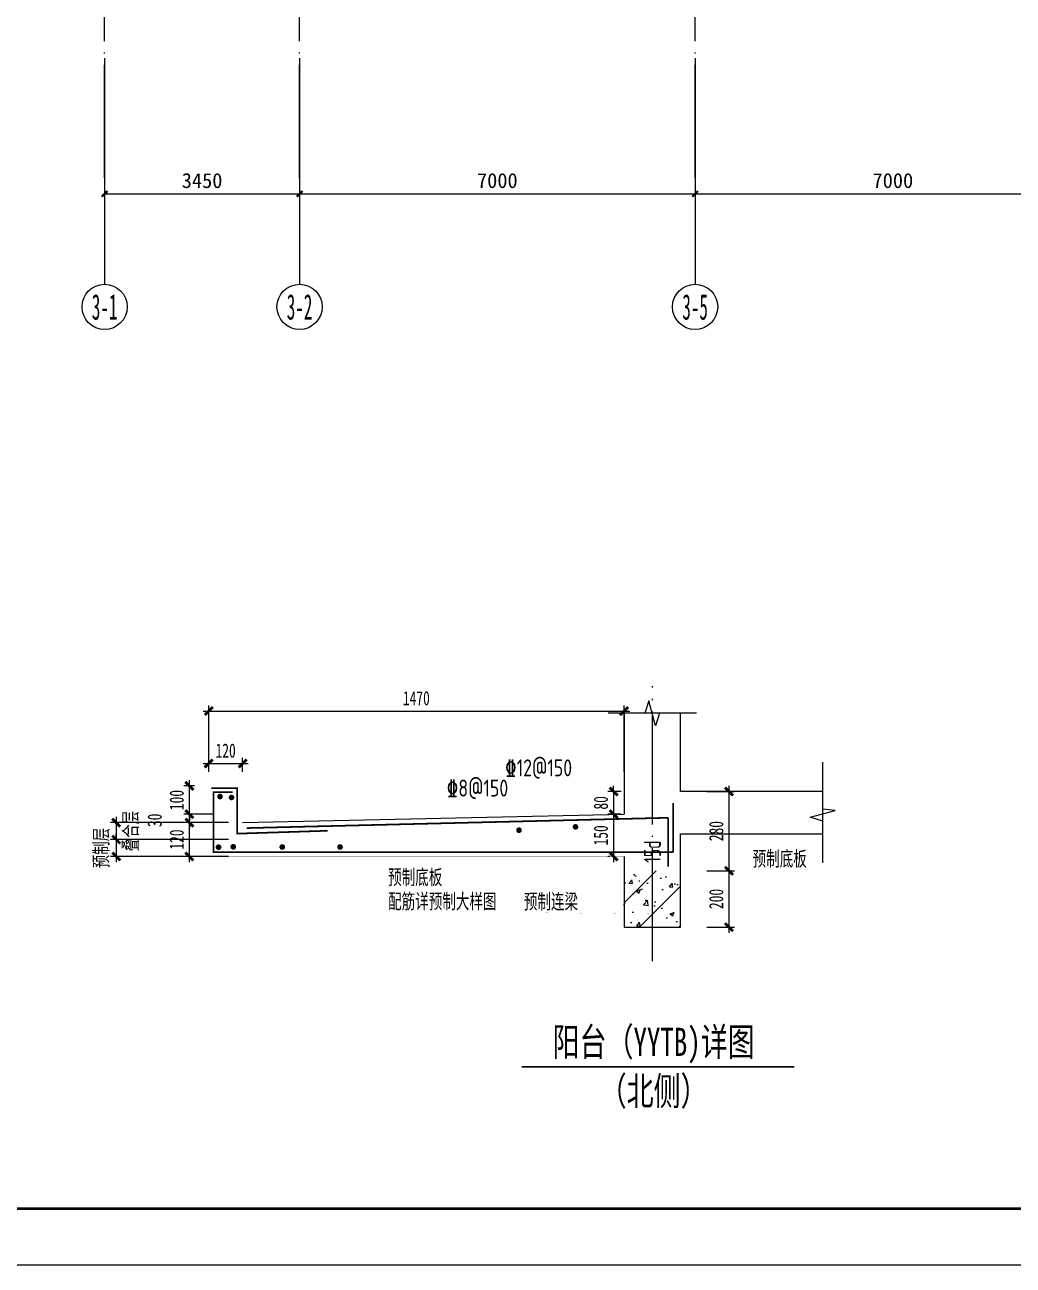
# Model space of a CAD drawing. Extents: x -3200779283 to -8106663, y 659664 to 1123462.
# Drawn here: x -8172113 to -8154621, y 659664 to 681610 of the extents above; entities that cross this region are included whole.
import ezdxf
from ezdxf.enums import TextEntityAlignment as Align
from ezdxf.xclip import XClip

# ---------------------------------------------------------------- set-up
doc = ezdxf.new("R2010")
doc.units = 0
doc.header["$LTSCALE"] = 1000
doc.header["$MEASUREMENT"] = 0
doc.header["$XCLIPFRAME"] = 0
for name, pattern in [('3#-轴线$0$DOTE', [2.42, 2, -0.2, 0.02, -0.2]), ('DASH', [0.35, 0.25, -0.1]), ('节点$0$DOTE', [2.42, 2, -0.2, 0.02, -0.2])]:
    doc.linetypes.add(name, pattern=pattern)
doc.layers.get('Defpoints').update_dxf_attribs({"color": 30, "linetype": 'DASH'})
for name, color, linetype in [('3#-轴线$0$3#-轴号$0$A-ANNO-AXIS-CIRC', 3, 'Continuous'), ('3#-轴线$0$3#-轴号$0$A-ANNO-AXIS-TEXT', 7, 'Continuous'), ('3#-轴线$0$3#-轴号$0$A-ANNO-DIMS', 3, 'Continuous'), ('3#-轴线$0$A-ANNO-DOTE', 10, '3#-轴线$0$DOTE'), ('3#-轴线$0$AXIS_TEXT', 7, 'Continuous'), ('3#4#5#$0$BORDER', 7, 'Continuous'), ('3#4#5#模板$0$BORDER', 7, 'Continuous'), ('S-PC-FQ-WYQ', 4, 'Continuous'), ('节点$0$NUM', 7, 'Continuous'), ('节点$0$S-ANNO-DOTE', 230, '节点$0$DOTE'), ('节点$0$S-ANNO-THIN', 3, 'Continuous'), ('节点$0$S-DETL', 4, 'Continuous'), ('节点$0$S-DETL-DIMS', 210, 'Continuous'), ('节点$0$S-DETL-REIN-TEXT', 1, 'Continuous'), ('节点$0$S-DETL-SBAR', 6, 'Continuous'), ('节点$0$S-DETL-TEXT', 7, 'Continuous'), ('节点$0$S-REIN', 1, 'Continuous')]:
    doc.layers.add(name, color=color, linetype=linetype)
doc.layers.add('节点$0$S-ANNO-HATC', color=255, linetype='Continuous', lineweight=0)
doc.styles.add('3#-轴线$0$3#-轴号$0$_TCH_AXIS', font='')
doc.styles.add('3#-轴线$0$3#-轴号$0$_TCH_DIM_T3', font='')
doc.styles.add('3#-轴线$0$COMPLEX', font='COMPLEX')
doc.styles.add('节点$0$TSSD_Rein', font='Tssdeng.shx', dxfattribs={"width": 0.7, "bigfont": 'hztxt.shx'})
doc.styles.add('节点$0$楷体', font='', dxfattribs={"width": 0.7, "height": 250})
doc.styles.get('3#-轴线$0$3#-轴号$0$_TCH_AXIS').set_extended_font_data('SimSun')
doc.styles.get('3#-轴线$0$3#-轴号$0$_TCH_DIM_T3').set_extended_font_data('SimSun')
doc.styles.get('节点$0$楷体').set_extended_font_data('KaiTi_GB2312')
doc.dimstyles.new('3#-轴线$0$3#-轴号$0$_TCH_ARCH&&100', dxfattribs={"dimtxt": 264.345992, "dimasz": 100, "dimexe": 250, "dimexo": 300, "dimgap": 100, "dimtad": 1, "dimdec": 0, "dimzin": 0, "dimdsep": 46, "dimtxsty": '3#-轴线$0$3#-轴号$0$_TCH_DIM_T3', "dimblk": '3#-轴线$0$3#-轴号$0$_ArchTick', "dimcen": 0.09, "dimclrt": 7, "dimazin": 2, "dimtfac": 1, "dimtdec": 0, "dimtix": 1, "dimtmove": 2, "dimatfit": 3, "dimfxl": 100, "dimtolj": 1, "dimtzin": 0, "dimarcsym": 0})
doc.dimstyles.new('节点$0$TSSD_20_100', dxfattribs={"dimtxt": 300, "dimasz": 100, "dimexe": 100, "dimexo": 250, "dimgap": 100, "dimtad": 1, "dimdec": 0, "dimlfac": 0.2, "dimzin": 0, "dimdsep": 46, "dimtxsty": '节点$0$楷体', "dimblk": '节点$0$_ArchTick', "dimcen": 0, "dimdle": 100, "dimclrt": 7, "dimadec": 0, "dimazin": 0, "dimtfac": 1, "dimtdec": 0, "dimtix": 1, "dimtmove": 2, "dimatfit": 3, "dimfxl": 1, "dimtolj": 1, "dimtzin": 0, "dimarcsym": 0})
pattern_1 = [(50, (14077.36, 0), (717.2602, -62.7521), [75, -825]), (355, (14077.36, 0), (-138.7513, 752.192), [60, -660]), (100.4514, (14137.1, -5.2), (578.5094, 689.4395), [63.7402, -701.142]), (46.1842, (14077.4, 200), (1067.241, -165.519), [112.5, -1237.5]), (96.6356, (14166.3, 186.2), (934.663, 974.118), [95.61, -1051.713]), (351.1842, (14077.4, 200), (934.662, 974.119), [90, -990]), (21, (14177.36, 150), (596.907, -402.619), [75, -825]), (326, (14177.36, 150), (243.3153, 725.15), [60, -660]), (71.4514, (14227.1, 116.45), (840.2226, 322.5305), [63.7402, -701.142]), (37.5, (14077.36, 0), (12.15986, 332.89385), [0, -652, 0, -670, 0, -662.5]), (7.5, (14077.36, 0), (263.0695, 394.4117), [0, -382, 0, -637, 0, -252.5]), (327.5, (13854.36, 0), (533.82244, -22.55487), [0, -250, 0, -780, 0, -1035]), (317.5, (13754.36, 0), (583.1862, 100.105), [0, -325, 0, -518, 0, -735]), (45, (14077.36, 0), (-353.5534, 353.5534), [])]

# ---------------------------------------------------------------- blocks, each defined once
blk = doc.blocks.new('节点$0$_ArchTick')
at = {"color": 0, "linetype": 'ByBlock', "const_width": 0.5}
blk.add_lwpolyline([(-0.71, -0.71), (0.71, 0.71)], dxfattribs=at)
blk = doc.blocks.new('*D2157')
at = {"layer": 'Defpoints', "color": 0, "transparency": 16777216}
for p in [(68262, -123835), (68919, -123835), (68919, -123984)]:
    blk.add_point(p, dxfattribs=at)
at = {"layer": '节点$0$S-DETL-DIMS', "color": 0, "lineweight": -2, "transparency": 16777216}
for p, q in [((68262, -123835), (68262, -123735)), ((68669, -123835), (68162, -123835)), ((68669, -123984), (68162, -123984)), ((68262, -123984), (68262, -123835)), ((68262, -123984), (68262, -124084))]:
    blk.add_line(p, q, dxfattribs=at)
at = {"layer": '节点$0$S-DETL-DIMS', "color": 0, "lineweight": -2, "transparency": 16777216, "xscale": 100, "yscale": 100, "zscale": 100}
for p, rotation in [((68262, -123835), 270), ((68262, -123984), 90)]:
    blk.add_blockref('节点$0$_ArchTick', p, dxfattribs=dict(at, rotation=rotation))
at = {"layer": '节点$0$S-DETL-DIMS', "color": 7, "transparency": 16777216, "insert": (67648, -123944), "char_height": 250, "attachment_point": 5, "rotation": 90, "style": '节点$0$楷体'}
blk.add_mtext('\\A1;30', dxfattribs=at)
blk = doc.blocks.new('*D2158')
at = {"layer": 'Defpoints', "color": 0, "transparency": 16777216}
for p in [(68262, -123335), (68603, -123335), (68603, -123835)]:
    blk.add_point(p, dxfattribs=at)
at = {"layer": '节点$0$S-DETL-DIMS', "color": 0, "lineweight": -2, "transparency": 16777216}
for p, q in [((68262, -123335), (68262, -123235)), ((68353, -123335), (68162, -123335)), ((68262, -123835), (68262, -123335)), ((68353, -123835), (68162, -123835)), ((68262, -123835), (68262, -123935))]:
    blk.add_line(p, q, dxfattribs=at)
at = {"layer": '节点$0$S-DETL-DIMS', "color": 0, "lineweight": -2, "transparency": 16777216, "xscale": 100, "yscale": 100, "zscale": 100}
for p, rotation in [((68262, -123335), 270), ((68262, -123835), 90)]:
    blk.add_blockref('节点$0$_ArchTick', p, dxfattribs=dict(at, rotation=rotation))
at = {"layer": '节点$0$S-DETL-DIMS', "color": 7, "transparency": 16777216, "insert": (68037, -123585), "char_height": 250, "attachment_point": 5, "rotation": 90, "style": '节点$0$楷体'}
blk.add_mtext('\\A1;100', dxfattribs=at)
blk = doc.blocks.new('*D2159')
at = {"layer": 'Defpoints', "color": 0, "transparency": 16777216}
for p in [(68262, -123984), (68919, -123984), (68919, -124584)]:
    blk.add_point(p, dxfattribs=at)
at = {"layer": '节点$0$S-DETL-DIMS', "color": 0, "lineweight": -2, "transparency": 16777216}
for p, q in [((68669, -123984), (68162, -123984)), ((68262, -124684), (68262, -123884)), ((68669, -124584), (68162, -124584))]:
    blk.add_line(p, q, dxfattribs=at)
at = {"layer": '节点$0$S-DETL-DIMS', "color": 0, "lineweight": -2, "transparency": 16777216, "xscale": 100, "yscale": 100, "zscale": 100}
for p, rotation in [((68262, -123984), 90), ((68262, -124584), 270)]:
    blk.add_blockref('节点$0$_ArchTick', p, dxfattribs=dict(at, rotation=rotation))
at = {"layer": '节点$0$S-DETL-DIMS', "color": 7, "transparency": 16777216, "insert": (68037, -124284), "char_height": 250, "attachment_point": 5, "rotation": 90, "style": '节点$0$楷体'}
blk.add_mtext('\\A1;120', dxfattribs=at)
blk = doc.blocks.new('*D2160')
at = {"layer": 'Defpoints', "color": 0, "transparency": 16777216}
for p in [(76154, -123835), (75769, -124584), (75953, -124584)]:
    blk.add_point(p, dxfattribs=at)
at = {"layer": '节点$0$S-DETL-DIMS', "color": 0, "lineweight": -2, "transparency": 16777216}
for p, q in [((75769, -123735), (75769, -124684)), ((75904, -123835), (75669, -123835)), ((75703, -124584), (75669, -124584))]:
    blk.add_line(p, q, dxfattribs=at)
at = {"layer": '节点$0$S-DETL-DIMS', "color": 0, "lineweight": -2, "transparency": 16777216, "xscale": 100, "yscale": 100, "zscale": 100}
for p, rotation in [((75769, -123835), 90), ((75769, -124584), 270)]:
    blk.add_blockref('节点$0$_ArchTick', p, dxfattribs=dict(at, rotation=rotation))
at = {"layer": '节点$0$S-DETL-DIMS', "color": 7, "transparency": 16777216, "insert": (75544, -124210), "char_height": 250, "attachment_point": 5, "rotation": 90, "style": '节点$0$楷体'}
blk.add_mtext('\\A1;150', dxfattribs=at)
blk = doc.blocks.new('*D2168')
at = {"layer": 'Defpoints', "color": 0, "transparency": 16777216}
for p in [(77169, -124835), (77811, -124835), (77169, -125835)]:
    blk.add_point(p, dxfattribs=at)
at = {"layer": '节点$0$S-DETL-DIMS', "color": 0, "lineweight": -2, "transparency": 16777216}
for p, q in [((77419, -124835), (77911, -124835)), ((77811, -125935), (77811, -124735)), ((77419, -125835), (77911, -125835))]:
    blk.add_line(p, q, dxfattribs=at)
at = {"layer": '节点$0$S-DETL-DIMS', "color": 0, "lineweight": -2, "transparency": 16777216, "xscale": 100, "yscale": 100, "zscale": 100}
for p, rotation in [((77811, -124835), 90), ((77811, -125835), 270)]:
    blk.add_blockref('节点$0$_ArchTick', p, dxfattribs=dict(at, rotation=rotation))
at = {"layer": '节点$0$S-DETL-DIMS', "color": 7, "transparency": 16777216, "insert": (77586, -125335), "char_height": 250, "attachment_point": 5, "rotation": 90, "style": '节点$0$楷体'}
blk.add_mtext('\\A1;200', dxfattribs=at)
blk = doc.blocks.new('*D2131')
at = {"layer": 'Defpoints', "color": 0, "transparency": 16777216}
for p in [(75953, -122010), (68603, -123335), (75953, -123335)]:
    blk.add_point(p, dxfattribs=at)
at = {"layer": '节点$0$S-DETL-DIMS', "color": 0, "lineweight": -2, "transparency": 16777216}
for p, q in [((68503, -122010), (76053, -122010)), ((68603, -123085), (68603, -121910)), ((75953, -123085), (75953, -121910))]:
    blk.add_line(p, q, dxfattribs=at)
at = {"layer": '节点$0$S-DETL-DIMS', "color": 0, "lineweight": -2, "transparency": 16777216, "xscale": 100, "yscale": 100, "zscale": 100, "rotation": 180}
blk.add_blockref('节点$0$_ArchTick', (68603, -122010), dxfattribs=at)
at = {"layer": '节点$0$S-DETL-DIMS', "color": 0, "lineweight": -2, "transparency": 16777216, "xscale": 100, "yscale": 100, "zscale": 100}
blk.add_blockref('节点$0$_ArchTick', (75953, -122010), dxfattribs=at)
at = {"layer": '节点$0$S-DETL-DIMS', "color": 7, "transparency": 16777216, "insert": (72278, -121785), "char_height": 250, "attachment_point": 5, "style": '节点$0$楷体'}
blk.add_mtext('\\A1;1470', dxfattribs=at)
blk = doc.blocks.new('*D2007')
at = {"layer": 'Defpoints', "color": 0, "transparency": 16777216}
for p in [(69203, -123984), (66966, -124284), (69203, -124284)]:
    blk.add_point(p, dxfattribs=at)
at = {"layer": '节点$0$S-DETL-DIMS', "color": 0, "lineweight": -2, "transparency": 16777216}
for p, q in [((68953, -123984), (66866, -123984)), ((66966, -123884), (66966, -124384)), ((68953, -124284), (66866, -124284))]:
    blk.add_line(p, q, dxfattribs=at)
at = {"layer": '节点$0$S-DETL-DIMS', "color": 0, "lineweight": -2, "transparency": 16777216, "xscale": 100, "yscale": 100, "zscale": 100}
for p, rotation in [((66966, -123984), 90), ((66966, -124284), 270)]:
    blk.add_blockref('节点$0$_ArchTick', p, dxfattribs=dict(at, rotation=rotation))
at = {"layer": '节点$0$S-DETL-DIMS', "color": 7, "transparency": 16777216, "insert": (67233, -124134), "char_height": 250, "attachment_point": 5, "rotation": 90, "style": '节点$0$楷体'}
blk.add_mtext('\\A1;叠合层', dxfattribs=at)
blk = doc.blocks.new('*D2008')
at = {"layer": 'Defpoints', "color": 0, "transparency": 16777216}
for p in [(69203, -124284), (66966, -124584), (69203, -124584)]:
    blk.add_point(p, dxfattribs=at)
at = {"layer": '节点$0$S-DETL-DIMS', "color": 0, "lineweight": -2, "transparency": 16777216}
for p, q in [((66966, -124284), (66966, -124184)), ((68953, -124284), (66866, -124284)), ((66966, -124284), (66966, -124584)), ((68953, -124584), (66866, -124584)), ((66966, -124584), (66966, -124684))]:
    blk.add_line(p, q, dxfattribs=at)
at = {"layer": '节点$0$S-DETL-DIMS', "color": 0, "lineweight": -2, "transparency": 16777216, "xscale": 100, "yscale": 100, "zscale": 100}
for p, rotation in [((66966, -124284), 270), ((66966, -124584), 90)]:
    blk.add_blockref('节点$0$_ArchTick', p, dxfattribs=dict(at, rotation=rotation))
at = {"layer": '节点$0$S-DETL-DIMS', "color": 7, "transparency": 16777216, "insert": (66713, -124434), "char_height": 250, "attachment_point": 5, "rotation": 90, "style": '节点$0$楷体'}
blk.add_mtext('\\A1;预制层', dxfattribs=at)
blk = doc.blocks.new('*D2018')
at = {"layer": 'Defpoints', "color": 0, "transparency": 16777216}
for p in [(76154, -123435), (75769, -123835), (76154, -123835)]:
    blk.add_point(p, dxfattribs=at)
at = {"layer": '节点$0$S-DETL-DIMS', "color": 0, "lineweight": -2, "transparency": 16777216}
for p, q in [((75904, -123435), (75669, -123435)), ((75769, -123435), (75769, -123335)), ((75769, -123435), (75769, -123835)), ((75904, -123835), (75669, -123835)), ((75769, -123835), (75769, -123935))]:
    blk.add_line(p, q, dxfattribs=at)
at = {"layer": '节点$0$S-DETL-DIMS', "color": 0, "lineweight": -2, "transparency": 16777216, "xscale": 100, "yscale": 100, "zscale": 100}
for p, rotation in [((75769, -123435), 270), ((75769, -123835), 90)]:
    blk.add_blockref('节点$0$_ArchTick', p, dxfattribs=dict(at, rotation=rotation))
at = {"layer": '节点$0$S-DETL-DIMS', "color": 7, "transparency": 16777216, "insert": (75544, -123635), "char_height": 250, "attachment_point": 5, "rotation": 90, "style": '节点$0$楷体'}
blk.add_mtext('\\A1;80', dxfattribs=at)
blk = doc.blocks.new('*D2019')
at = {"layer": 'Defpoints', "color": 0, "transparency": 16777216}
for p in [(77169, -123435), (77811, -123435), (77169, -124835)]:
    blk.add_point(p, dxfattribs=at)
at = {"layer": '节点$0$S-DETL-DIMS', "color": 0, "lineweight": -2, "transparency": 16777216}
for p, q in [((77419, -123435), (77911, -123435)), ((77811, -124935), (77811, -123335)), ((77419, -124835), (77911, -124835))]:
    blk.add_line(p, q, dxfattribs=at)
at = {"layer": '节点$0$S-DETL-DIMS', "color": 0, "lineweight": -2, "transparency": 16777216, "xscale": 100, "yscale": 100, "zscale": 100}
for p, rotation in [((77811, -123435), 90), ((77811, -124835), 270)]:
    blk.add_blockref('节点$0$_ArchTick', p, dxfattribs=dict(at, rotation=rotation))
at = {"layer": '节点$0$S-DETL-DIMS', "color": 7, "transparency": 16777216, "insert": (77586, -124135), "char_height": 250, "attachment_point": 5, "rotation": 90, "style": '节点$0$楷体'}
blk.add_mtext('\\A1;280', dxfattribs=at)
blk = doc.blocks.new('*D2046')
at = {"layer": 'Defpoints', "color": 0, "transparency": 16777216}
for p in [(69203, -122937), (68603, -123335), (69203, -123335)]:
    blk.add_point(p, dxfattribs=at)
at = {"layer": '节点$0$S-DETL-DIMS', "color": 0, "lineweight": -2, "transparency": 16777216}
for p, q in [((68603, -123085), (68603, -122837)), ((69203, -123085), (69203, -122837)), ((68503, -122937), (69303, -122937))]:
    blk.add_line(p, q, dxfattribs=at)
at = {"layer": '节点$0$S-DETL-DIMS', "color": 0, "lineweight": -2, "transparency": 16777216, "xscale": 100, "yscale": 100, "zscale": 100, "rotation": 180}
blk.add_blockref('节点$0$_ArchTick', (68603, -122937), dxfattribs=at)
at = {"layer": '节点$0$S-DETL-DIMS', "color": 0, "lineweight": -2, "transparency": 16777216, "xscale": 100, "yscale": 100, "zscale": 100}
blk.add_blockref('节点$0$_ArchTick', (69203, -122937), dxfattribs=at)
at = {"layer": '节点$0$S-DETL-DIMS', "color": 7, "transparency": 16777216, "insert": (68903, -122712), "char_height": 250, "attachment_point": 5, "style": '节点$0$楷体'}
blk.add_mtext('\\A1;120', dxfattribs=at)
blk = doc.blocks.new('3#-轴线$0$_AXISO')
blk.add_circle((0, 0), 0.5)
at = {"layer": '3#-轴线$0$AXIS_TEXT', "style": '3#-轴线$0$COMPLEX', "width": 1.041667}
blk.add_attdef('A', text='', height=0.56, dxfattribs=at).set_placement((-0.25, -0.28), (0.25, -0.28), align=Align.FIT)
blk = doc.blocks.new('3#-轴线$0$3#-轴号$0$_ArchTick')
at = {"color": 0, "linetype": 'ByBlock', "const_width": 0.4}
blk.add_lwpolyline([(-0.5, -0.5), (0.5, 0.5)], dxfattribs=at)
blk = doc.blocks.new('*D375')
at = {"layer": '3#-轴线$0$3#-轴号$0$A-ANNO-DIMS', "color": 0, "lineweight": -2, "transparency": 16777216}
for p, q in [((0, -15882), (0, -16632)), ((3450, -15882), (3450, -16632)), ((0, -16382), (3450, -16382))]:
    blk.add_line(p, q, dxfattribs=at)
at = {"layer": 'Defpoints', "color": 0, "transparency": 16777216}
for p in [(0, -15582), (3450, -15582), (3450, -16382)]:
    blk.add_point(p, dxfattribs=at)
at = {"layer": '3#-轴线$0$3#-轴号$0$A-ANNO-DIMS', "color": 0, "lineweight": -2, "transparency": 16777216, "xscale": 100, "yscale": 100, "zscale": 100, "rotation": 180}
blk.add_blockref('3#-轴线$0$3#-轴号$0$_ArchTick', (0, -16382), dxfattribs=at)
at = {"layer": '3#-轴线$0$3#-轴号$0$A-ANNO-DIMS', "color": 0, "lineweight": -2, "transparency": 16777216, "xscale": 100, "yscale": 100, "zscale": 100}
blk.add_blockref('3#-轴线$0$3#-轴号$0$_ArchTick', (3450, -16382), dxfattribs=at)
at = {"layer": '3#-轴线$0$3#-轴号$0$A-ANNO-DIMS', "color": 7, "transparency": 16777216, "insert": (1725, -16149), "char_height": 264.3, "attachment_point": 5, "style": '3#-轴线$0$3#-轴号$0$_TCH_DIM_T3'}
blk.add_mtext('\\A1;3450', dxfattribs=at)
blk = doc.blocks.new('*D376')
at = {"layer": '3#-轴线$0$3#-轴号$0$A-ANNO-DIMS', "color": 0, "lineweight": -2, "transparency": 16777216}
for p, q in [((3450, -15882), (3450, -16632)), ((10450, -15882), (10450, -16632)), ((3450, -16382), (10450, -16382))]:
    blk.add_line(p, q, dxfattribs=at)
at = {"layer": 'Defpoints', "color": 0, "transparency": 16777216}
for p in [(3450, -15582), (10450, -15582), (10450, -16382)]:
    blk.add_point(p, dxfattribs=at)
at = {"layer": '3#-轴线$0$3#-轴号$0$A-ANNO-DIMS', "color": 0, "lineweight": -2, "transparency": 16777216, "xscale": 100, "yscale": 100, "zscale": 100, "rotation": 180}
blk.add_blockref('3#-轴线$0$3#-轴号$0$_ArchTick', (3450, -16382), dxfattribs=at)
at = {"layer": '3#-轴线$0$3#-轴号$0$A-ANNO-DIMS', "color": 0, "lineweight": -2, "transparency": 16777216, "xscale": 100, "yscale": 100, "zscale": 100}
blk.add_blockref('3#-轴线$0$3#-轴号$0$_ArchTick', (10450, -16382), dxfattribs=at)
at = {"layer": '3#-轴线$0$3#-轴号$0$A-ANNO-DIMS', "color": 7, "transparency": 16777216, "insert": (6950, -16149), "char_height": 264.3, "attachment_point": 5, "style": '3#-轴线$0$3#-轴号$0$_TCH_DIM_T3'}
blk.add_mtext('\\A1;7000', dxfattribs=at)
blk = doc.blocks.new('*D377')
at = {"layer": '3#-轴线$0$3#-轴号$0$A-ANNO-DIMS', "color": 0, "lineweight": -2, "transparency": 16777216}
for p, q in [((10450, -15882), (10450, -16632)), ((17450, -15882), (17450, -16632)), ((10450, -16382), (17450, -16382))]:
    blk.add_line(p, q, dxfattribs=at)
at = {"layer": 'Defpoints', "color": 0, "transparency": 16777216}
for p in [(10450, -15582), (17450, -15582), (17450, -16382)]:
    blk.add_point(p, dxfattribs=at)
at = {"layer": '3#-轴线$0$3#-轴号$0$A-ANNO-DIMS', "color": 0, "lineweight": -2, "transparency": 16777216, "xscale": 100, "yscale": 100, "zscale": 100, "rotation": 180}
blk.add_blockref('3#-轴线$0$3#-轴号$0$_ArchTick', (10450, -16382), dxfattribs=at)
at = {"layer": '3#-轴线$0$3#-轴号$0$A-ANNO-DIMS', "color": 0, "lineweight": -2, "transparency": 16777216, "xscale": 100, "yscale": 100, "zscale": 100}
blk.add_blockref('3#-轴线$0$3#-轴号$0$_ArchTick', (17450, -16382), dxfattribs=at)
at = {"layer": '3#-轴线$0$3#-轴号$0$A-ANNO-DIMS', "color": 7, "transparency": 16777216, "insert": (13950, -16149), "char_height": 264.3, "attachment_point": 5, "style": '3#-轴线$0$3#-轴号$0$_TCH_DIM_T3'}
blk.add_mtext('\\A1;7000', dxfattribs=at)
blk = doc.blocks.new('节点')
at = {"layer": '节点$0$S-ANNO-HATC'}
h = blk.add_hatch(dxfattribs=at)
h.set_pattern_fill('ARMORED', color=256, scale=100, style=0)
h.set_pattern_definition(pattern_1)
h.paths.add_polyline_path([(76454.3, -124835), (75952.9, -124835), (75952.9, -125835), (76454.3, -125835)])
h = blk.add_hatch(dxfattribs=at)
h.set_pattern_fill('ARMORED', color=256, scale=100, style=0)
h.set_pattern_definition(pattern_1)
h.paths.add_polyline_path([(76454.3, -125835), (76952.9, -125835), (76952.9, -124835), (76454.3, -124835)])
at = {"layer": '节点$0$NUM', "const_width": 30}
blk.add_lwpolyline([(74144.4, -128304.2), (78967.2, -128304.2)], dxfattribs=at)
at = {"layer": '节点$0$S-ANNO-DOTE'}
blk.add_line((76454.3, -126435.7), (76454.3, -121570.5), dxfattribs=at)
at = {"layer": '节点$0$S-ANNO-THIN'}
for points in [[(77232.9, -122050.1), (76582.9, -122050.1), (76512.9, -122270.1), (76392.9, -121830.1), (76322.9, -122050.1), (75672.9, -122050.1)], [(79469.4, -124695.4), (79469.4, -123957.4), (79249.4, -123887.4), (79689.4, -123767.4), (79469.4, -123747.4), (79469.4, -122917.9)]]:
    blk.add_lwpolyline(points, dxfattribs=at)
at = {"layer": '节点$0$S-DETL'}
for points in [[(75952.9, -124584), (75952.9, -125835), (76952.9, -125835), (76952.9, -124185), (79469.4, -124185), (79469.4, -123435), (76952.9, -123435), (76952.9, -122050.1), (75952.9, -122050.1), (75952.9, -123835)], [(69203, -123984), (75952.9, -123835)]]:
    blk.add_lwpolyline(points, dxfattribs=at)
at = {"layer": '节点$0$S-DETL-DIMS', "const_width": 30}
for points in [[(69272.2, -124081.2), (76734, -123899)], [(76734, -123899), (76734, -124761.9)]]:
    blk.add_lwpolyline(points, dxfattribs=at)
at = {"layer": '节点$0$S-DETL-SBAR', "const_width": 0.3}
for points in [[(75274.3, -123970.4), (75274.3, -123193.8), (73809, -123193.8)], [(68603, -123335), (68603, -124584), (75952.9, -124584)], [(74094.5, -124118.6), (74094.5, -123553.7), (72746.7, -123553.7)], [(76952.9, -123785), (79469.4, -123785)], [(76952.9, -123785), (76952.9, -124185)], [(78135.2, -124046.5), (78135.2, -124816.2), (79212.3, -124816.2)], [(75952.9, -124284), (69203, -124284)], [(72965.2, -124373.6), (72965.2, -125143.3), (71760.3, -125143.3)], [(75952.9, -124584), (75952.9, -124284)], [(75952.9, -124835), (76952.9, -124835)], [(74169.8, -125576.5), (76403.7, -125598.6)]]:
    blk.add_lwpolyline(points, dxfattribs=at)
at = {"layer": '节点$0$S-DETL-SBAR', "linetype": '节点$0$DOTE', "const_width": 0.3}
for points in [[(68603, -123335), (69203, -123335), (69203, -123984)], [(69203, -123984), (69203, -124284)]]:
    blk.add_lwpolyline(points, dxfattribs=at)
at = {"layer": '节点$0$S-DETL-SBAR', "const_width": 50}
for points in [[(68802.7, -123548.5, -1), (68802.7, -123498.5, -1)], [(69006.4, -123565.1, -1), (69006.4, -123515.1, -1)], [(74094.5, -124143.6, -1), (74094.5, -124093.6, -1)], [(75094.5, -124084.1, -1), (75094.5, -124034.1, -1)], [(68777.4, -124444.1, -1), (68777.4, -124394.1, -1)], [(69037.5, -124438.1, -1), (69037.5, -124388.1, -1)], [(69904.9, -124440.8, -1), (69904.9, -124390.8, -1)], [(70927.8, -124440.8, -1), (70927.8, -124390.8, -1)]]:
    blk.add_lwpolyline(points, format="xyb", close=True, dxfattribs=at)
at = {"layer": '节点$0$S-REIN', "const_width": 30}
for points in [[(68652, -123376.5), (69104.1, -123376.5), (69104.1, -124179.8), (70705.9, -124128.6)], [(76825, -124506.1), (76825, -123639.3)]]:
    blk.add_lwpolyline(points, dxfattribs=at)
at = {"layer": '节点$0$S-REIN'}
blk.add_lwpolyline([(76825, -124506.1, 30, 30, 0), (68689.2, -124506.1, 30, 30, 0), (68689.2, -123446.4, 30, 30, 0), (69024.6, -123446.4, 0, 0, 0)], format="xyseb", dxfattribs=at)
at = {"layer": '节点$0$NUM', "style": '节点$0$楷体', "width": 0.7}
for s, p in [('阳台（YYTB)详图', (76477.1, -127613.5)), ('（北侧）', (76477.1, -128483.6))]:
    blk.add_text(s, height=500, dxfattribs=at).set_placement(p, align=Align.TOP_CENTER)
at = {"layer": '节点$0$S-DETL-REIN-TEXT', "style": '节点$0$TSSD_Rein', "width": 0.7}
blk.add_text('15d', height=300, rotation=90, dxfattribs=at).set_placement((76694.6, -124300.8), align=Align.BOTTOM_RIGHT)
at = {"layer": '节点$0$S-DETL-TEXT', "style": '节点$0$TSSD_Rein', "width": 0.8}
for s, p in [('%%13212@150', (73847.9, -123165.6)), ('%%1328@150', (72815.2, -123523.8)), ('预制底板', (78228, -124782.8)), ('预制底板', (71777.1, -125109.9)), ('配筋详预制大样图', (71777.1, -125537.2)), ('预制连梁', (74179.9, -125541.3))]:
    blk.add_text(s, height=300, dxfattribs=at).set_placement(p)
at = {"layer": '节点$0$S-DETL-DIMS'}
for base, p2, picture, middle in [((75952.9, -122009.5), (75952.9, -123335), '*D2131', (72277.9, -121784.5)), ((69203, -122936.8), (69203, -123335), '*D2046', (68903, -122711.8))]:
    dim = blk.add_linear_dim(base=base, p1=(68603, -123335), p2=p2, dimstyle='节点$0$TSSD_20_100', dxfattribs=at)
    dim.commit()
    dim.dimension.update_dxf_attribs({"geometry": picture, "text_midpoint": middle})
for base, p1, p2, picture, middle in [((68261.8, -123335), (68603, -123835), (68603, -123335), '*D2158', (68036.8, -123585)), ((75769.3, -123835), (76154.2, -123435), (76154.2, -123835), '*D2018', (75544.3, -123635)), ((77811.4, -123435), (77169.1, -124835), (77169.1, -123435), '*D2019', (77586.4, -124135)), ((75769.3, -124584), (76154.2, -123835), (75952.9, -124584), '*D2160', (75544.3, -124209.5)), ((68261.8, -123984), (68918.7, -124584), (68918.7, -123984), '*D2159', (68036.8, -124284)), ((77811.4, -124835), (77169.1, -125835), (77169.1, -124835), '*D2168', (77586.4, -125335))]:
    dim = blk.add_linear_dim(base=base, p1=p1, p2=p2, angle=90, dimstyle='节点$0$TSSD_20_100', dxfattribs=at)
    dim.commit()
    dim.dimension.update_dxf_attribs({"geometry": picture, "text_midpoint": middle})
dim = blk.add_linear_dim(base=(66966.1, -124284), p1=(69203, -123984), p2=(69203, -124284), angle=90, text='叠合层', dimstyle='节点$0$TSSD_20_100', dxfattribs=at)
dim.commit()
dim.dimension.update_dxf_attribs({"geometry": '*D2007', "text_midpoint": (67233, -124134), "dimtype": 128})
dim = blk.add_linear_dim(base=(68261.8, -123835), p1=(68918.7, -123984), p2=(68918.7, -123835), angle=90, dimstyle='节点$0$TSSD_20_100', dxfattribs=at)
dim.commit()
dim.dimension.update_dxf_attribs({"geometry": '*D2157', "text_midpoint": (67648.1, -123943.7), "dimtype": 128})
dim = blk.add_linear_dim(base=(66966.1, -124584), p1=(69203, -124284), p2=(69203, -124584), angle=90, text='预制层', dimstyle='节点$0$TSSD_20_100', dxfattribs=at)
dim.commit()
dim.dimension.update_dxf_attribs({"geometry": '*D2008', "text_midpoint": (66713.4, -124434)})
blk = doc.blocks.new('3#-轴线$0$3#-轴号')
at = {"layer": '3#-轴线$0$3#-轴号$0$A-ANNO-AXIS-CIRC'}
for p, q in [((0, -13981.5), (0, -17981.5)), ((3450, -13981.5), (3450, -17981.5)), ((10450, -13981.5), (10450, -17981.5))]:
    blk.add_line(p, q, dxfattribs=at)
ref = blk.add_blockref('3#-轴线$0$_AXISO', (0, -18381.5), dxfattribs=dict(at, xscale=800, yscale=800, zscale=800))
ref.add_attrib('A', '3-1', dxfattribs={"layer": '3#-轴线$0$3#-轴号$0$A-ANNO-AXIS-TEXT', "height": 452.55, "style": '3#-轴线$0$3#-轴号$0$_TCH_AXIS', "width": 0.466146}).set_placement((-226.3, -18607.8), (226.3, -18607.8), align=Align.FIT)
ref = blk.add_blockref('3#-轴线$0$_AXISO', (3450, -18381.5), dxfattribs=dict(at, xscale=800, yscale=800, zscale=800))
ref.add_attrib('A', '3-2', dxfattribs={"layer": '3#-轴线$0$3#-轴号$0$A-ANNO-AXIS-TEXT', "height": 452.55, "style": '3#-轴线$0$3#-轴号$0$_TCH_AXIS', "width": 0.466146}).set_placement((3223.7, -18607.8), (3676.3, -18607.8), align=Align.FIT)
ref = blk.add_blockref('3#-轴线$0$_AXISO', (10450, -18381.5), dxfattribs=dict(at, xscale=800, yscale=800, zscale=800))
ref.add_attrib('A', '3-5', dxfattribs={"layer": '3#-轴线$0$3#-轴号$0$A-ANNO-AXIS-TEXT', "height": 452.55, "style": '3#-轴线$0$3#-轴号$0$_TCH_AXIS', "width": 0.466146}).set_placement((10223.7, -18607.8), (10676.3, -18607.8), align=Align.FIT)
at = {"layer": '3#-轴线$0$3#-轴号$0$A-ANNO-DIMS'}
for p1, p2, picture, middle in [((0, -15581.5), (3450, -15581.5), '*D375', (1725, -16149.3)), ((3450, -15581.5), (10450, -15581.5), '*D376', (6950, -16149.3)), ((10450, -15581.5), (17450, -15581.5), '*D377', (13950, -16149.3))]:
    dim = blk.add_aligned_dim(p1=p1, p2=p2, distance=-800, dimstyle='3#-轴线$0$3#-轴号$0$_TCH_ARCH&&100', dxfattribs=at)
    dim.commit()
    dim.dimension.update_dxf_attribs({"geometry": picture, "text_midpoint": middle})
blk = doc.blocks.new('3#-轴线')
at = {"layer": '3#-轴线$0$A-ANNO-DOTE'}
for points in [[(0, -16100), (0, 5500)], [(3450, -16100), (3450, -3200)], [(10450, -16100), (10450, -7100)]]:
    blk.add_lwpolyline(points, dxfattribs=at)
blk.add_blockref('3#-轴线$0$3#-轴号', (0, 0))

msp = doc.modelspace()

# ---------------------------------------------------------------- linework, layer by layer
at = {"layer": '3#4#5#$0$BORDER'}
msp.add_lwpolyline([(-8190763, 659664), (-8190763, 719064), (-8106663, 719064), (-8106663, 659664)], close=True, dxfattribs=at)
at = {"layer": '3#4#5#$0$BORDER', "const_width": 50}
msp.add_lwpolyline([(-8188263, 660664), (-8188263, 718064), (-8107663, 718064), (-8107663, 660664)], close=True, dxfattribs=at)
at = {"layer": '3#4#5#模板$0$BORDER'}
msp.add_lwpolyline([(-8190763, 659664), (-8190763, 719064), (-8106663, 719064), (-8106663, 659664)], close=True, dxfattribs=at)
at = {"layer": '3#4#5#模板$0$BORDER', "const_width": 50}
msp.add_lwpolyline([(-8188263, 660664), (-8188263, 718064), (-8107663, 718064), (-8107663, 660664)], close=True, dxfattribs=at)

# ---------------------------------------------------------------- block references
msp.add_blockref('3#-轴线', (-8170700, 695001))
at = {"layer": 'S-PC-FQ-WYQ'}
ref = msp.add_blockref('节点', (-8237461, 791479), dxfattribs=at)
XClip(ref).set_block_clipping_path([(65962.1131068178, -129733.5710023973), (81687.4646351308, -119152.1959838063)])

doc.saveas('drawing.dxf')
